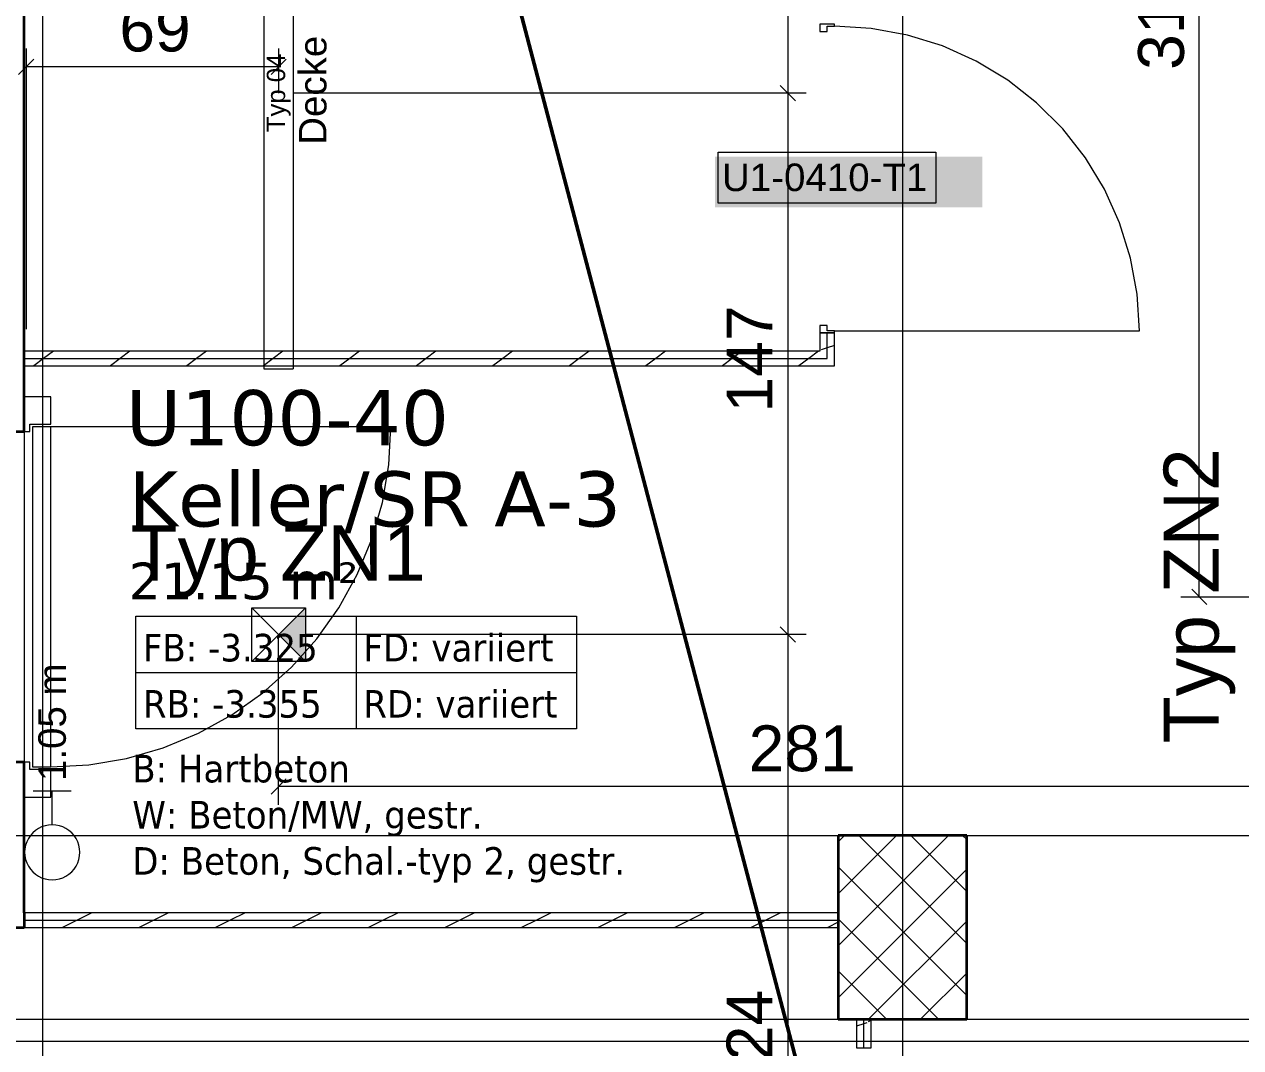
# Model space of a CAD drawing. Extents: x -1132 to 613, y -179 to 712.
# Drawn here: x -851.4 to -785.2, y 391 to 446.8 of the extents above; entities that cross this region are included whole.
import ezdxf
from ezdxf.lldxf.tags import DXFTag

# ---------------------------------------------------------------- set-up
doc = ezdxf.new("R2010")
doc.units = 0
doc.layers.get('0').update_dxf_attribs({"lineweight": 13})
for name, color, linetype, lineweight in [('A-AREA-____-IDEN', 7, 'Continuous', 5), ('A-DOOR-____-IDEN', 7, 'Continuous', 5), ('A-DOOR-____-OTLN', 7, 'Continuous', 9), ('A-DOOR-FRAM-MCUT', 7, 'Continuous', 9), ('A-DOOR-OPNG-OTLN', 7, 'Continuous', 9), ('A-FLOR-____-OVHD', 7, 'Strichpunkt - Fein', 9), ('A-WALL-____-MCUT', 7, 'Continuous', 35), ('A-WALL-____-PATT', 7, 'Continuous', 35), ('A-WALL-FNSH-MCUT', 7, 'Continuous', 35), ('S-COLS-____-MCUT', 7, 'Continuous', 35), ('S-COLS-____-OTLN', 7, 'Continuous', 9), ('S-GRID-____-OTLN', 7, 'Continuous', 5)]:
    doc.layers.add(name, color=color, linetype=linetype, lineweight=lineweight)
for name, color, linetype, lineweight, true_color in [('EL01_VVV_Mass', 7, 'Continuous', 13, 0xb2b200), ('EL01_WAN_Leuchten', 7, 'Continuous', 13, 0x0080ff), ('EL01_WAN_Leuchtentyp', 7, 'Continuous', 13, 0x0099ff), ('EL01_WAN_Licht', 7, 'Continuous', 13, 0x0080ff), ('EL01_WAN_Notbeleuchtungen', 7, 'Continuous', 13, 0x009900), ('EL01_WAN_Notbeleuchtungentyp', 7, 'Continuous', 13, 0x009900), ('X_Geometrie', 3, 'Continuous', 50, 0x00ff00)]:
    doc.layers.add(name, color=color, linetype=linetype, lineweight=lineweight, true_color=true_color)
doc.styles.get("Standard").update_dxf_attribs({"font": 'arial.ttf'})
tags = doc.linetypes.add('_Rasterlinie_', pattern=[0.375, 0.2, -0.05, 0.075, -0.05]).pattern_tags.tags
tags[10:11] = [DXFTag(74, 4), DXFTag(75, 0), DXFTag(340, '0'), DXFTag(46, 1.0), DXFTag(50, 0.0), DXFTag(44, 0.0), DXFTag(45, 0.0)]
tags[8:9] = [DXFTag(74, 4), DXFTag(75, 0), DXFTag(340, '0'), DXFTag(46, 1.0), DXFTag(50, 0.0), DXFTag(44, 0.0), DXFTag(45, 0.0)]
tags[6:7] = [DXFTag(74, 4), DXFTag(75, 0), DXFTag(340, '0'), DXFTag(46, 1.0), DXFTag(50, 0.0), DXFTag(44, 0.0), DXFTag(45, 0.0)]
tags[4:5] = [DXFTag(74, 4), DXFTag(75, 0), DXFTag(340, '0'), DXFTag(46, 1.0), DXFTag(50, 0.0), DXFTag(44, 0.0), DXFTag(45, 0.0)]
tags = doc.linetypes.add('Strich Punkt fein', pattern=[0.2, 0.1, -0.05, 0, -0.05]).pattern_tags.tags
tags[10:11] = [DXFTag(74, 4), DXFTag(75, 0), DXFTag(340, '0'), DXFTag(46, 1.0), DXFTag(50, 0.0), DXFTag(44, 0.0), DXFTag(45, 0.0)]
tags[8:9] = [DXFTag(74, 4), DXFTag(75, 0), DXFTag(340, '0'), DXFTag(46, 1.0), DXFTag(50, 0.0), DXFTag(44, 0.0), DXFTag(45, 0.0)]
tags[6:7] = [DXFTag(74, 4), DXFTag(75, 0), DXFTag(340, '0'), DXFTag(46, 1.0), DXFTag(50, 0.0), DXFTag(44, 0.0), DXFTag(45, 0.0)]
tags[4:5] = [DXFTag(74, 4), DXFTag(75, 0), DXFTag(340, '0'), DXFTag(46, 1.0), DXFTag(50, 0.0), DXFTag(44, 0.0), DXFTag(45, 0.0)]
tags = doc.linetypes.add('Strichpunkt - Fein', pattern=[0.2, 0.1, -0.05, 0, -0.05]).pattern_tags.tags
tags[10:11] = [DXFTag(74, 4), DXFTag(75, 0), DXFTag(340, '0'), DXFTag(46, 1.0), DXFTag(50, 0.0), DXFTag(44, 0.0), DXFTag(45, 0.0)]
tags[8:9] = [DXFTag(74, 4), DXFTag(75, 0), DXFTag(340, '0'), DXFTag(46, 1.0), DXFTag(50, 0.0), DXFTag(44, 0.0), DXFTag(45, 0.0)]
tags[6:7] = [DXFTag(74, 4), DXFTag(75, 0), DXFTag(340, '0'), DXFTag(46, 1.0), DXFTag(50, 0.0), DXFTag(44, 0.0), DXFTag(45, 0.0)]
tags[4:5] = [DXFTag(74, 4), DXFTag(75, 0), DXFTag(340, '0'), DXFTag(46, 1.0), DXFTag(50, 0.0), DXFTag(44, 0.0), DXFTag(45, 0.0)]

# ---------------------------------------------------------------- blocks, each defined once
blk = doc.blocks.new('Referenz-A0UNPDE96I', base_point=(-1115.886, -117.372))
at = {"layer": 'A-AREA-____-IDEN', "color": 0, "linetype": 'Continuous', "ltscale": 0.13}
for p, q in [((-845.352, 414.521), (-821.352, 414.521)), ((-845.352, 408.399), (-845.352, 414.521)), ((-833.352, 414.521), (-833.352, 408.399)), ((-821.352, 414.521), (-821.352, 408.399)), ((-845.352, 411.46), (-821.352, 411.46)), ((-821.352, 408.399), (-845.352, 408.399))]:
    blk.add_line(p, q, dxfattribs=at)
at = {"layer": 'A-DOOR-____-IDEN', "color": 0, "linetype": 'Continuous', "ltscale": 0.13}
for p, q in [((-813.636, 439.793), (-801.796, 439.793)), ((-813.636, 437.013), (-813.636, 439.793)), ((-801.796, 439.793), (-801.796, 437.013)), ((-801.796, 437.013), (-813.636, 437.013))]:
    blk.add_line(p, q, dxfattribs=at)
at = {"layer": 'A-DOOR-____-IDEN', "color": 7, "linetype": 'Continuous', "ltscale": 0.13, "true_color": 0xffffff}
for points in [[(-813.811, 436.791), (-799.272, 436.791), (-813.811, 439.55)], [(-799.272, 436.791), (-813.811, 439.55), (-799.272, 439.55)]]:
    blk.add_solid(points, dxfattribs=at)
at = {"layer": 'A-DOOR-____-OTLN', "color": 0, "linetype": 'Strich Punkt fein', "ltscale": 0.13}
blk.add_line((-851.415, 424.578), (-851.415, 406.578), dxfattribs=at)
at = {"layer": 'A-DOOR-____-OTLN', "color": 0, "linetype": 'Continuous', "ltscale": 0.13}
for p, q in [((-850.975, 424.838), (-850.975, 406.318)), ((-849.975, 424.838), (-850.975, 424.838)), ((-849.975, 406.318), (-849.975, 424.838)), ((-850.975, 406.318), (-849.975, 406.318))]:
    blk.add_line(p, q, dxfattribs=at)
at = {"layer": 'A-DOOR-FRAM-MCUT', "color": 0, "linetype": 'Continuous', "ltscale": 0.13}
for p, q in [((-807.315, 446.757), (-808.115, 446.757)), ((-808.115, 446.757), (-808.115, 446.357)), ((-808.115, 446.357), (-807.715, 446.357)), ((-807.715, 446.357), (-807.715, 446.657)), ((-807.715, 446.657), (-807.315, 446.657)), ((-807.315, 446.657), (-807.315, 446.757)), ((-807.715, 430.357), (-808.115, 430.357)), ((-808.115, 430.357), (-808.115, 429.957)), ((-808.115, 429.957), (-807.315, 429.957)), ((-807.715, 430.057), (-807.715, 430.357)), ((-807.315, 430.057), (-807.715, 430.057)), ((-807.315, 429.957), (-807.315, 430.057)), ((-849.975, 426.478), (-851.415, 426.478)), ((-851.415, 426.478), (-851.415, 424.578)), ((-849.975, 424.978), (-849.975, 426.478)), ((-851.415, 424.578), (-851.115, 424.578)), ((-851.115, 424.578), (-851.115, 424.978)), ((-851.115, 424.978), (-849.975, 424.978)), ((-851.115, 406.578), (-851.415, 406.578)), ((-851.415, 406.578), (-851.415, 404.678)), ((-851.115, 406.178), (-851.115, 406.578)), ((-849.975, 406.178), (-851.115, 406.178)), ((-849.975, 404.678), (-849.975, 406.178)), ((-851.415, 404.678), (-849.975, 404.678))]:
    blk.add_line(p, q, dxfattribs=at)
at = {"layer": 'A-DOOR-OPNG-OTLN', "color": 0, "linetype": 'Continuous', "ltscale": 0.13}
for p, q in [((-805.314, 446.536), (-807.315, 446.657)), ((-803.342, 446.175), (-805.314, 446.536)), ((-801.428, 445.578), (-803.342, 446.175)), ((-799.6, 444.755), (-801.428, 445.578)), ((-797.885, 443.718), (-799.6, 444.755)), ((-796.307, 442.482), (-797.885, 443.718)), ((-794.889, 441.065), (-796.307, 442.482)), ((-793.653, 439.487), (-794.889, 441.065)), ((-792.616, 437.771), (-793.653, 439.487)), ((-791.793, 435.943), (-792.616, 437.771)), ((-791.197, 434.03), (-791.793, 435.943)), ((-790.836, 432.058), (-791.197, 434.03)), ((-790.715, 430.057), (-790.836, 432.058)), ((-807.315, 430.057), (-790.715, 430.057)), ((-831.455, 424.838), (-849.975, 424.838)), ((-831.571, 422.765), (-831.455, 424.838)), ((-831.919, 420.717), (-831.571, 422.765)), ((-832.494, 418.722), (-831.919, 420.717)), ((-833.289, 416.803), (-832.494, 418.722)), ((-834.293, 414.985), (-833.289, 416.803)), ((-835.495, 413.291), (-834.293, 414.985)), ((-836.879, 411.743), (-835.495, 413.291)), ((-838.428, 410.359), (-836.879, 411.743)), ((-840.121, 409.157), (-838.428, 410.359)), ((-841.939, 408.152), (-840.121, 409.157)), ((-843.858, 407.358), (-841.939, 408.152)), ((-845.854, 406.783), (-843.858, 407.358)), ((-847.901, 406.435), (-845.854, 406.783)), ((-849.975, 406.318), (-847.901, 406.435))]:
    blk.add_line(p, q, dxfattribs=at)
at = {"layer": 'A-FLOR-____-OVHD', "color": 0, "linetype": 'Strichpunkt - Fein', "ltscale": 0.13}
for p, q in [((-1074.115, 392.578), (-531.715, 392.578)), ((-891.915, 391.378), (-781.315, 391.378))]:
    blk.add_line(p, q, dxfattribs=at)
at = {"layer": 'A-WALL-____-MCUT', "color": 0, "linetype": 'Continuous', "ltscale": 0.35}
for p, q in [((-851.415, 424.578), (-851.415, 529.478)), ((-856.415, 424.578), (-851.415, 424.578)), ((-851.415, 406.578), (-856.415, 406.578)), ((-851.415, 398.378), (-851.415, 406.578)), ((-851.415, 398.378), (-851.415, 397.578)), ((-891.915, 397.578), (-851.415, 397.578))]:
    blk.add_line(p, q, dxfattribs=at)
at = {"layer": 'A-WALL-____-MCUT', "color": 0, "linetype": 'Continuous', "lineweight": 9, "ltscale": 0.13}
for p, q in [((-807.715, 428.557), (-807.715, 429.957)), ((-851.415, 428.557), (-807.715, 428.557)), ((-851.415, 397.978), (-807.115, 397.978)), ((-805.715, 391.028), (-805.715, 392.578))]:
    blk.add_line(p, q, dxfattribs=at)
at = {"layer": 'A-WALL-____-PATT', "color": 0, "linetype": 'Continuous', "lineweight": 9, "ltscale": 0.13}
for p, q in [((-807.715, 429.14), (-808.045, 429.03)), ((-807.315, 429.274), (-807.715, 429.14)), ((-850.364, 428.557), (-850.897, 428.157)), ((-849.83, 428.957), (-850.364, 428.557)), ((-846.199, 428.557), (-846.732, 428.157)), ((-845.665, 428.957), (-846.199, 428.557)), ((-842.034, 428.557), (-842.567, 428.157)), ((-841.5, 428.957), (-842.034, 428.557)), ((-837.869, 428.557), (-838.402, 428.157)), ((-837.335, 428.957), (-837.869, 428.557)), ((-833.704, 428.557), (-834.237, 428.157)), ((-833.17, 428.957), (-833.704, 428.557)), ((-829.539, 428.557), (-830.072, 428.157)), ((-829.005, 428.957), (-829.539, 428.557)), ((-825.374, 428.557), (-825.907, 428.157)), ((-824.84, 428.957), (-825.374, 428.557)), ((-821.209, 428.557), (-821.742, 428.157)), ((-820.675, 428.957), (-821.209, 428.557)), ((-817.044, 428.557), (-817.577, 428.157)), ((-816.51, 428.957), (-817.044, 428.557)), ((-812.879, 428.557), (-813.412, 428.157)), ((-812.345, 428.957), (-812.879, 428.557)), ((-808.714, 428.557), (-809.247, 428.157)), ((-808.18, 428.957), (-808.714, 428.557)), ((-808.098, 429.019), (-808.115, 429.006)), ((-848.532, 397.978), (-849.332, 397.578)), ((-847.732, 398.378), (-848.532, 397.978)), ((-844.367, 397.978), (-845.167, 397.578)), ((-843.567, 398.378), (-844.367, 397.978)), ((-840.202, 397.978), (-841.002, 397.578)), ((-839.402, 398.378), (-840.202, 397.978)), ((-836.037, 397.978), (-836.837, 397.578)), ((-835.237, 398.378), (-836.037, 397.978)), ((-831.872, 397.978), (-832.672, 397.578)), ((-831.072, 398.378), (-831.872, 397.978)), ((-827.707, 397.978), (-828.507, 397.578)), ((-826.907, 398.378), (-827.707, 397.978)), ((-823.542, 397.978), (-824.342, 397.578)), ((-822.742, 398.378), (-823.542, 397.978)), ((-819.377, 397.978), (-820.177, 397.578)), ((-818.577, 398.378), (-819.377, 397.978)), ((-815.212, 397.978), (-816.012, 397.578)), ((-814.412, 398.378), (-815.212, 397.978)), ((-811.048, 397.978), (-811.848, 397.578)), ((-810.248, 398.378), (-811.048, 397.978)), ((-807.115, 397.862), (-807.683, 397.578)), ((-805.715, 392.324), (-806.115, 392.191)), ((-805.544, 392.381), (-805.715, 392.324)), ((-805.315, 392.515), (-805.486, 392.429))]:
    blk.add_line(p, q, dxfattribs=at)
at = {"layer": 'A-WALL-FNSH-MCUT', "color": 0, "linetype": 'Continuous', "lineweight": 9, "ltscale": 0.13}
for p, q in [((-808.115, 429.957), (-808.115, 428.957)), ((-807.315, 429.957), (-808.115, 429.957)), ((-807.315, 428.157), (-807.315, 429.957)), ((-808.115, 428.957), (-851.415, 428.957)), ((-851.415, 428.157), (-807.315, 428.157)), ((-807.115, 398.378), (-851.415, 398.378)), ((-807.115, 397.578), (-807.115, 398.378)), ((-851.415, 397.578), (-807.115, 397.578)), ((-806.115, 392.578), (-806.115, 391.028)), ((-805.315, 392.578), (-806.115, 392.578)), ((-805.315, 391.028), (-805.315, 392.578)), ((-806.115, 391.028), (-805.315, 391.028))]:
    blk.add_line(p, q, dxfattribs=at)
at = {"layer": 'S-COLS-____-MCUT', "color": 0, "linetype": 'Continuous', "ltscale": 0.35}
for p, q in [((-800.115, 402.578), (-807.115, 402.578)), ((-807.115, 402.578), (-807.115, 392.578)), ((-800.115, 392.578), (-800.115, 402.578)), ((-807.115, 392.578), (-800.115, 392.578))]:
    blk.add_line(p, q, dxfattribs=at)
at = {"layer": 'S-COLS-____-OTLN', "color": 0, "linetype": 'Continuous', "ltscale": 0.13}
for p, q in [((-807.115, 402.231), (-806.767, 402.578)), ((-807.115, 399.402), (-803.939, 402.578)), ((-807.115, 396.574), (-801.11, 402.578)), ((-800.115, 396.701), (-805.992, 402.578)), ((-800.115, 399.53), (-803.163, 402.578)), ((-800.115, 402.358), (-800.335, 402.578)), ((-800.115, 393.873), (-807.115, 400.873)), ((-807.115, 393.745), (-800.115, 400.745)), ((-801.649, 392.578), (-807.115, 398.044)), ((-805.453, 392.578), (-800.115, 397.917)), ((-804.477, 392.578), (-807.115, 395.216)), ((-802.625, 392.578), (-800.115, 395.089))]:
    blk.add_line(p, q, dxfattribs=at)
at = {"layer": 'S-GRID-____-OTLN', "color": 0, "linetype": '_Rasterlinie_', "ltscale": 0.13}
for p, q in [((-803.615, 645.662), (-803.615, 244.87)), ((-850.415, -113.603), (-850.415, 631.478)), ((-1107.612, 402.578), (119.376, 402.578))]:
    blk.add_line(p, q, dxfattribs=at)
at = {"layer": 'X_Geometrie', "color": 0, "linetype": 'Continuous', "ltscale": 0.5}
blk.add_line((-844.955, 525.628), (-787.248, 306.093), dxfattribs=at)
at = {"layer": 'A-AREA-____-IDEN', "color": 0, "linetype": 'Continuous', "ltscale": 0.13, "attachment_point": 1}
for s, insert, char_height in [('{\\fVerdana;U100-40}', (-845.888, 426.837), 3), ('{\\fVerdana;Keller/SR A-3}', (-845.745, 422.413), 3), ('{\\fVerdana;21.15 m²}', (-845.736, 417.444), 2), ('{\\W0.9;\\fVerdana;FB: -3.325}', (-844.961, 413.562), 1.5), ('{\\W0.9;\\fVerdana;FD: variiert}', (-832.961, 413.562), 1.5), ('{\\W0.9;\\fVerdana;RB: -3.355}', (-844.961, 410.501), 1.5), ('{\\W0.9;\\fVerdana;RD: variiert}', (-832.961, 410.501), 1.5), ('{\\W0.9;\\fVerdana;B: Hartbeton}', (-845.538, 406.976), 1.5), ('{\\W0.9;\\fVerdana;W: Beton/MW, gestr.}', (-845.538, 404.463), 1.5), ('{\\W0.9;\\fVerdana;D: Beton, Schal.-typ 2, gestr.}', (-845.538, 401.949), 1.5)]:
    blk.add_mtext(s, dxfattribs=dict(at, insert=insert, char_height=char_height))
at = {"layer": 'A-DOOR-____-IDEN', "color": 0, "linetype": 'Continuous', "ltscale": 0.13, "insert": (-813.436, 439.175), "char_height": 1.5, "attachment_point": 1}
blk.add_mtext('{\\fArial;U1-0410-T1}', dxfattribs=at)
blk = doc.blocks.new('Maß-A0UNPE1L6I', base_point=(-790.788, 415.17))
at = {"color": 0, "lineweight": -2}
for p, q in [((-787.454, 415.584), (-787.454, 478.478)), ((-787.868, 415.998), (-787.041, 415.17)), ((-788.454, 415.584), (-781.313, 415.584))]:
    blk.add_line(p, q, dxfattribs=at)
at = {"color": 0, "lineweight": -2, "insert": (-790.788, 444.277), "char_height": 2.5, "attachment_point": 1, "rotation": 90}
blk.add_mtext('{\\fArial;314}', dxfattribs=at)
blk = doc.blocks.new('LED-Langfeldleuchte 37W-A0UNPECH6I', base_point=(-838.371, 428.003))
at = {"color": 0, "lineweight": -2}
for p, q in [((-838.371, 458.003), (-838.371, 428.003)), ((-838.371, 458.003), (-836.771, 458.003)), ((-836.771, 458.003), (-836.771, 428.003)), ((-838.371, 428.003), (-836.771, 428.003))]:
    blk.add_line(p, q, dxfattribs=at)
blk = doc.blocks.new('Bemerkung 1-A0UNPECJ6I', base_point=(-838.216, 440.886))
at = {"color": 0, "lineweight": -2, "insert": (-838.216, 440.886), "char_height": 1, "attachment_point": 1, "rotation": 90}
blk.add_mtext('{\\fArial;Typ 04}', dxfattribs=at)
blk = doc.blocks.new('Absolute Höhe-A0UNPECL6I', base_point=(-836.468, 440.195))
at = {"color": 0, "lineweight": -2, "insert": (-836.468, 440.195), "char_height": 1.5, "attachment_point": 1, "rotation": 90}
blk.add_mtext('{\\fArial;Decke}', dxfattribs=at)
blk = doc.blocks.new('Maß-A0UNPECX6I', base_point=(-851.732, 430.158))
at = {"color": 0, "lineweight": -2}
for p, q in [((-851.319, 445.447), (-851.319, 430.158)), ((-837.571, 445.447), (-837.571, 443.003)), ((-851.732, 444.033), (-850.905, 444.861)), ((-837.571, 444.447), (-851.319, 444.447)), ((-837.985, 444.033), (-837.157, 444.861))]:
    blk.add_line(p, q, dxfattribs=at)
at = {"color": 0, "lineweight": -2, "insert": (-846.241, 447.78), "char_height": 2.5, "attachment_point": 1}
blk.add_mtext('{\\fArial;69}', dxfattribs=at)
blk = doc.blocks.new('Bemerkung 1-A0UNPEVJ6I', base_point=(-789.395, 407.603))
at = {"color": 0, "lineweight": -2, "insert": (-789.395, 407.603), "char_height": 3, "attachment_point": 1, "rotation": 90}
blk.add_mtext('{\\fArial;Typ ZN2}', dxfattribs=at)
blk = doc.blocks.new('Maß-A0UNPF5B6I', base_point=(-837.984, 404.247))
at = {"color": 0, "lineweight": -2}
for p, q in [((-837.57, 404.247), (-837.57, 413.527)), ((-781.313, 404.247), (-781.313, 411.984)), ((-837.984, 404.833), (-837.157, 405.661)), ((-781.313, 405.247), (-837.57, 405.247)), ((-781.726, 404.833), (-780.899, 405.661))]:
    blk.add_line(p, q, dxfattribs=at)
at = {"color": 0, "lineweight": -2, "insert": (-811.986, 408.58), "char_height": 2.5, "attachment_point": 1}
blk.add_mtext('{\\fArial;281}', dxfattribs=at)
blk = doc.blocks.new('Taster_ UP-A0UNPF5J6I', base_point=(-851.397, 400.167))
at = {"color": 0, "lineweight": -2}
for p, q in [((-850.932, 405.019), (-848.862, 405.019)), ((-849.897, 403.167), (-849.897, 405.019)), ((-851.087, 402.58), (-851.196, 402.417)), ((-850.958, 402.727), (-851.087, 402.58)), ((-850.81, 402.857), (-850.958, 402.727)), ((-850.647, 402.966), (-850.81, 402.857)), ((-850.471, 403.053), (-850.647, 402.966)), ((-850.285, 403.116), (-850.471, 403.053)), ((-850.093, 403.154), (-850.285, 403.116)), ((-849.897, 403.167), (-850.093, 403.154)), ((-849.701, 403.154), (-849.897, 403.167)), ((-849.509, 403.116), (-849.701, 403.154)), ((-849.323, 403.053), (-849.509, 403.116)), ((-849.147, 402.966), (-849.323, 403.053)), ((-848.984, 402.857), (-849.147, 402.966)), ((-848.836, 402.727), (-848.984, 402.857)), ((-848.707, 402.58), (-848.836, 402.727)), ((-848.598, 402.417), (-848.707, 402.58)), ((-851.346, 402.055), (-851.384, 401.863)), ((-851.283, 402.241), (-851.346, 402.055)), ((-851.196, 402.417), (-851.283, 402.241)), ((-848.511, 402.241), (-848.598, 402.417)), ((-848.448, 402.055), (-848.511, 402.241)), ((-848.41, 401.863), (-848.448, 402.055)), ((-851.384, 401.863), (-851.397, 401.667)), ((-851.397, 401.667), (-851.384, 401.471)), ((-851.384, 401.471), (-851.346, 401.279)), ((-851.346, 401.279), (-851.283, 401.093)), ((-848.511, 401.093), (-848.448, 401.279)), ((-848.448, 401.279), (-848.41, 401.471)), ((-848.397, 401.667), (-848.41, 401.863)), ((-848.41, 401.471), (-848.397, 401.667)), ((-851.283, 401.093), (-851.196, 400.917)), ((-851.196, 400.917), (-851.087, 400.754)), ((-851.087, 400.754), (-850.958, 400.606)), ((-850.958, 400.606), (-850.81, 400.477)), ((-848.984, 400.477), (-848.836, 400.606)), ((-848.836, 400.606), (-848.707, 400.754)), ((-848.707, 400.754), (-848.598, 400.917)), ((-848.598, 400.917), (-848.511, 401.093)), ((-850.81, 400.477), (-850.647, 400.368)), ((-850.647, 400.368), (-850.471, 400.281)), ((-850.471, 400.281), (-850.285, 400.218)), ((-850.285, 400.218), (-850.093, 400.18)), ((-850.093, 400.18), (-849.897, 400.167)), ((-849.897, 400.167), (-849.701, 400.18)), ((-849.701, 400.18), (-849.509, 400.218)), ((-849.509, 400.218), (-849.323, 400.281)), ((-849.323, 400.281), (-849.147, 400.368)), ((-849.147, 400.368), (-848.984, 400.477))]:
    blk.add_line(p, q, dxfattribs=at)
blk = doc.blocks.new('Absolute Höhe-A0UNPF5L6I', base_point=(-850.654, 405.547))
at = {"color": 0, "lineweight": -2, "insert": (-850.654, 405.547), "char_height": 1.5, "attachment_point": 1, "rotation": 90}
blk.add_mtext('{\\fArial;1.05 m}', dxfattribs=at)
blk = doc.blocks.new('Notleuchte eckig-A0UNPFBJ6I', base_point=(-839.03, 412.067))
at = {"color": 0, "lineweight": -2}
for p, q in [((-839.03, 414.986), (-836.111, 412.067)), ((-839.03, 412.067), (-836.111, 414.986)), ((-839.03, 412.067), (-839.03, 414.986)), ((-839.03, 414.986), (-836.111, 414.986)), ((-836.111, 414.986), (-836.111, 412.067)), ((-836.111, 412.067), (-839.03, 412.067))]:
    blk.add_line(p, q, dxfattribs=at)
for points in [[(-836.111, 413.527), (-837.57, 413.527), (-836.111, 414.986)], [(-836.111, 412.067), (-836.111, 413.527), (-837.57, 413.527)]]:
    blk.add_solid(points, dxfattribs=at)
blk = doc.blocks.new('Bemerkung 1-A0UNPFBL6I', base_point=(-845.634, 416.468))
at = {"color": 0, "lineweight": -2, "insert": (-845.634, 419.468), "char_height": 3, "attachment_point": 1}
blk.add_mtext('{\\fArial;Typ ZN1}', dxfattribs=at)
blk = doc.blocks.new('Maß-A0UNPFDP6I', base_point=(-836.111, 368.318))
at = {"color": 0, "lineweight": -2}
for p, q in [((-809.441, 413.113), (-810.268, 413.94)), ((-808.854, 413.527), (-836.111, 413.527)), ((-809.854, 413.527), (-809.854, 368.732)), ((-809.441, 368.318), (-810.268, 369.146)), ((-808.854, 368.732), (-826.113, 368.732))]:
    blk.add_line(p, q, dxfattribs=at)
at = {"color": 0, "lineweight": -2, "insert": (-813.188, 388.35), "char_height": 2.5, "attachment_point": 1, "rotation": 90}
blk.add_mtext('{\\fArial;224}', dxfattribs=at)
blk = doc.blocks.new('Maß-A0UNPFIX6I', base_point=(-836.771, 413.113))
at = {"color": 0, "lineweight": -2}
for p, q in [((-808.854, 443.003), (-836.771, 443.003)), ((-809.441, 442.59), (-810.268, 443.417)), ((-809.854, 443.003), (-809.854, 413.527)), ((-809.441, 413.113), (-810.268, 413.94)), ((-808.854, 413.527), (-836.111, 413.527))]:
    blk.add_line(p, q, dxfattribs=at)
at = {"color": 0, "lineweight": -2, "insert": (-813.188, 425.623), "char_height": 2.5, "attachment_point": 1, "rotation": 90}
blk.add_mtext('{\\fArial;147}', dxfattribs=at)
blk = doc.blocks.new('Maß-A0UNPFN36I', base_point=(-836.771, 442.59))
at = {"color": 0, "lineweight": -2}
for p, q in [((-809.441, 484.075), (-810.268, 484.902)), ((-808.854, 484.489), (-812.841, 484.489)), ((-809.854, 484.489), (-809.854, 443.003)), ((-808.854, 443.003), (-836.771, 443.003)), ((-809.441, 442.59), (-810.268, 443.417))]:
    blk.add_line(p, q, dxfattribs=at)
at = {"color": 0, "lineweight": -2, "insert": (-813.188, 460.962), "char_height": 2.5, "attachment_point": 1, "rotation": 90}
blk.add_mtext('{\\fArial;207}', dxfattribs=at)

msp = doc.modelspace()

# ---------------------------------------------------------------- block references
at = {"color": 9, "lineweight": 25, "ltscale": 0.25, "true_color": 0xc0c0c0}
msp.add_blockref('Referenz-A0UNPDE96I', (-1115.886, -117.372), dxfattribs=at)
at = {"layer": 'EL01_VVV_Mass', "linetype": 'Continuous', "ltscale": 0.13}
for name, p in [('Maß-A0UNPFN36I', (-836.771, 442.59)), ('Maß-A0UNPE1L6I', (-790.788, 415.17)), ('Maß-A0UNPECX6I', (-851.732, 430.158)), ('Maß-A0UNPFIX6I', (-836.771, 413.113)), ('Maß-A0UNPFDP6I', (-836.111, 368.318)), ('Maß-A0UNPF5B6I', (-837.984, 404.247))]:
    msp.add_blockref(name, p, dxfattribs=at)
at = {"layer": 'EL01_WAN_Leuchten', "ltscale": 0.13}
for name, p in [('LED-Langfeldleuchte 37W-A0UNPECH6I', (-838.371, 428.003)), ('Absolute Höhe-A0UNPECL6I', (-836.468, 440.195))]:
    msp.add_blockref(name, p, dxfattribs=at)
at = {"layer": 'EL01_WAN_Leuchtentyp', "ltscale": 0.13}
msp.add_blockref('Bemerkung 1-A0UNPECJ6I', (-838.216, 440.886), dxfattribs=at)
at = {"layer": 'EL01_WAN_Licht', "linetype": 'Continuous', "ltscale": 0.13}
for name, p in [('Absolute Höhe-A0UNPF5L6I', (-850.654, 405.547)), ('Taster_ UP-A0UNPF5J6I', (-851.397, 400.167))]:
    msp.add_blockref(name, p, dxfattribs=at)
at = {"layer": 'EL01_WAN_Notbeleuchtungen', "linetype": 'Continuous', "ltscale": 0.13}
msp.add_blockref('Notleuchte eckig-A0UNPFBJ6I', (-839.03, 412.067), dxfattribs=at)
at = {"layer": 'EL01_WAN_Notbeleuchtungentyp', "linetype": 'Continuous', "ltscale": 0.13}
for name, p in [('Bemerkung 1-A0UNPEVJ6I', (-789.395, 407.603)), ('Bemerkung 1-A0UNPFBL6I', (-845.634, 416.468))]:
    msp.add_blockref(name, p, dxfattribs=at)

doc.saveas('drawing.dxf')
